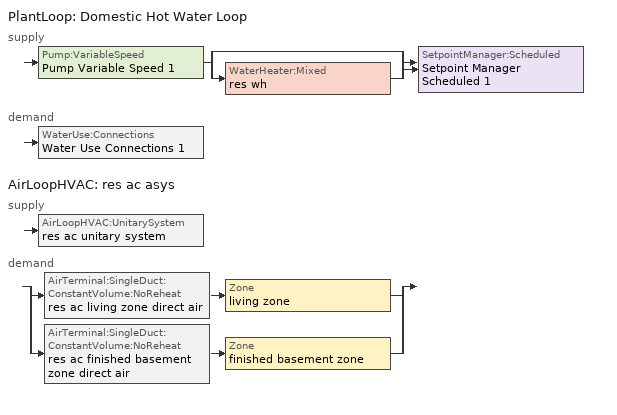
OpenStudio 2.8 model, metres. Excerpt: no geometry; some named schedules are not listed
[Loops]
PlantLoop 'Domestic Hot Water Loop'
 supply: Pump:VariableSpeed 'Pump Variable Speed 1' > split
  | bypass
  | WaterHeater:Mixed 'res wh'
  join > SetpointManager:Scheduled 'Setpoint Manager Scheduled 1'
 demand: WaterUse:Connections 'Water Use Connections 1'
AirLoopHVAC 'res ac asys'
 supply: AirLoopHVAC:UnitarySystem 'res ac unitary system'
 demand: split
  | AirTerminal:SingleDuct:ConstantVolume:NoReheat 'res ac living zone direct air' > Zone 'living zone'
  | AirTerminal:SingleDuct:ConstantVolume:NoReheat 'res ac finished basement zone direct air' > Zone 'finished basement zone'
[Sizing:Zone] Zone Cooling Design Supply Air Temperature Input Method=SupplyAirTemperature; Zone Cooling Design Supply Air Temperature {C}=14; Zone Cooling Design Supply Air Temperature Difference {deltaC}=11.11; Zone Heating Design Supply Air Temperature Input Method=SupplyAirTemperature; Zone Heating Design Supply Air Temperature {C}=40; Zone Heating Design Supply Air Temperature Difference {deltaC}=11.11; Zone Cooling Design Supply Air Humidity Ratio {kg-H2O/kg-air}=0.0085; Zone Heating Design Supply Air Humidity Ratio {kg-H2O/kg-air}=0.008; Cooling Design Air Flow Method=DesignDay; Heating Design Air Flow Method=DesignDay; Account for Dedicated Outdoor Air System=No; Dedicated Outdoor Air System Control Strategy=NeutralSupplyAir; Dedicated Outdoor Air Low Setpoint Temperature for Design {C}=autosize; Dedicated Outdoor Air High Setpoint Temperature for Design {C}=autosize
living zone; garage zone; finished basement zone; res ds res ac asys ret air zone
[Zone equipment]
living zone: res ac living zone direct air
finished basement zone: res ac finished basement zone direct air
[PlantLoop]
Domestic Hot Water Loop: Glycol Concentration=0; Maximum Loop Flow Rate {m3/s}=0.01; Plant Loop Volume {m3}=0.003; Load Distribution Scheme=Optimal
[Sizing:Plant]
Domestic Hot Water Loop: Loop Type=Heating; Design Loop Exit Temperature {C}=52.6667; Loop Design Temperature Difference {deltaC}=5.55556; Sizing Option=NonCoincident; Zone Timesteps in Averaging Window=1; Coincident Sizing Factor Mode=None
[Pump:VariableSpeed]
Pump Variable Speed 1: Rated Flow Rate {m3/s}=0.01; Rated Pump Head {Pa}=1; Rated Power Consumption {W}=0; Motor Efficiency=1; Fraction of Motor Inefficiencies to Fluid Stream=0; Coefficient 1 of the Part Load Performance Curve=0; Coefficient 2 of the Part Load Performance Curve=1; Coefficient 3 of the Part Load Performance Curve=0; Coefficient 4 of the Part Load Performance Curve=0; Pump Control Type=Intermittent; Skin Loss Radiative Fraction=0.5; Design Power Sizing Method=PowerPerFlowPerPressure; Design Electric Power per Unit Flow Rate {W/(m3/s)}=348701.1; Design Shaft Power per Unit Flow Rate per Unit Head {W-s/m3-Pa}=1.28205; Design Minimum Flow Rate Fraction=0
[SetpointManager:Scheduled]
Setpoint Manager Scheduled 1: Control Variable=Temperature; Schedule=dhw temp
[WaterHeater:Mixed]
res wh: Tank Volume {m3}=0.143846; Setpoint Temperature Schedule=WH Setpoint Temp; Deadband Temperature Difference {deltaC}=2; Maximum Temperature Limit {C}=99; Heater Control Type=Cycle; Heater Maximum Capacity {W}=11722.8; Heater Minimum Capacity {W}=0; Heater Fuel Type=NaturalGas; Heater Thermal Efficiency=0.773298; Off Cycle Parasitic Fuel Consumption Rate {W}=0; Off Cycle Parasitic Fuel Type=Electricity; Off Cycle Parasitic Heat Fraction to Tank=0; On Cycle Parasitic Fuel Consumption Rate {W}=0; On Cycle Parasitic Fuel Type=Electricity; On Cycle Parasitic Heat Fraction to Tank=0; Ambient Temperature Indicator=ThermalZone; Ambient Temperature Thermal Zone=finished basement zone; Off Cycle Loss Coefficient to Ambient Temperature {W/K}=4.15693; Off Cycle Loss Fraction to Thermal Zone=0.64; On Cycle Loss Coefficient to Ambient Temperature {W/K}=4.15693; On Cycle Loss Fraction to Thermal Zone=1; Use Side Effectiveness=1; Source Side Effectiveness=1; Use Side Design Flow Rate {m3/s}=autosize; Source Side Design Flow Rate {m3/s}=autosize; Indirect Water Heating Recovery Time {hr}=1.5; Source Side Flow Control Mode=IndirectHeatPrimarySetpoint
[WaterUse:Connections]
Water Use Connections 1: Water Use Equipment Name 1=res shower; Water Use Equipment Name 2=res sink; Water Use Equipment Name 3=res bath; Water Use Equipment Name 4=res shower dist=0.0; Water Use Equipment Name 5=res sink dist=0.0; Water Use Equipment Name 6=res bath dist=0.0; Water Use Equipment Name 7=res cw; Water Use Equipment Name 8=res dw
[WaterUse:Equipment:Definition]
Name | Peak Flow Rate {m3/s} | Target Temperature Schedule
res shower | 0.000274695 | res shower temperature schedule
res sink | 0.000212399 | res sink temperature schedule
res bath | 0.000429619 | res bath temperature schedule
res shower dist=0.0 | 0 | res shower temperature schedule
res sink dist=0.0 | 0 | res sink temperature schedule
res bath dist=0.0 | 0 | res bath temperature schedule
res cw | 0.000697118 | res cw temperature schedule
res dw | 6.66818e-05 | res dw temperature schedule
[OtherEquipment:Definition] Design Level Calculation Method=EquipmentLevel
Name | Design Level {W} | Fraction Latent | Fraction Radiant | Fraction Lost
res shower | 7899.46 | 0.487197 | 0 | 0
res sink | 2132.88 | 0.312222 | 0 | 0
res bath | 6337.27 | 0 | 0 | 0
res ds res ac asys SupSLkToLvEq; res ds res ac asys SupLatLkToLvEq; res ds res ac asys SupDCnToLvEq; res ds res ac asys SupDCnToAhEq; res ds res ac asys RetDCnToPlEq; res ds res ac asys RetDCnToAhEquip; res ds res ac asys SupSLkToAhEq; res ds res ac asys SupLatLkToAhEq; res ds res ac asys RetSLkEq; res ds res ac asys RetLatLkEq | 0
[Coil:Cooling:DX:SingleSpeed]
res ac cooling coil: Availability Schedule=Always On Discrete; Rated Total Cooling Capacity {W}=17584.3; Rated Sensible Heat Ratio=0.740762; Rated COP {W/W}=3.95054; Rated Air Flow Rate {m3/s}=autosize; Rated Evaporator Fan Power Per Volume Flow Rate {W/(m3/s)}=773.391; Total Cooling Capacity Function of Temperature Curve=Cool-Cap-fT1; Total Cooling Capacity Function of Flow Fraction Curve=Cool-Cap-fFF1; Energy Input Ratio Function of Temperature Curve=Cool-EIR-fT1; Energy Input Ratio Function of Flow Fraction Curve=Cool-EIR-fFF1; Part Load Fraction Correlation Curve=Cool-PLF-fPLR1; Nominal Time for Condensate Removal to Begin {s}=1000; Ratio of Initial Moisture Evaporation Rate and Steady State Latent Capacity=1.5; Maximum Cycling Rate {cycles/hr}=3; Latent Capacity Time Constant {s}=45; Condenser Type=AirCooled; Evaporative Condenser Effectiveness=0; Evaporative Condenser Air Flow Rate {m3/s}=Autosize; Evaporative Condenser Pump Rated Power Consumption {W}=Autosize; Crankcase Heater Capacity {W}=0; Maximum Outdoor Dry-Bulb Temperature for Crankcase Heater Operation {C}=12.7778; Basin Heater Capacity {W/K}=0; Basin Heater Setpoint Temperature {C}=10
[Fan:OnOff]
res ac clg supply fan: Availability Schedule=Always On Discrete; Fan Total Efficiency=0.75; Pressure Rise {Pa}=1023.42; Maximum Flow Rate {m3/s}=autosize; Motor Efficiency=1; Motor In Airstream Fraction=1; Fan Power Ratio Function of Speed Ratio Curve=Fan On Off Power Curve; Fan Efficiency Ratio Function of Speed Ratio Curve=Fan On Off Efficiency Curve
[AirLoopHVAC:UnitarySystem]
res ac unitary system: Control Type=Load; Controlling Zone or Thermostat Location=living zone; Dehumidification Control Type=None; Availability Schedule=Always On Discrete; Supply Fan=res ac clg supply fan; Fan Placement=BlowThrough; Supply Air Fan Operating Mode Schedule=Always Off Discrete; DX Heating Coil Sizing Ratio=1; Cooling Coil=res ac cooling coil; Use DOAS DX Cooling Coil=No; DOAS DX Cooling Coil Leaving Minimum Air Temperature {C}=2; Latent Load Control=SensibleOnlyLoadControl; Supply Air Flow Rate During Cooling Operation {m3/s}=autosize; Supply Air Flow Rate During Heating Operation {m3/s}=0; Supply Air Flow Rate When No Cooling or Heating is Required {m3/s}=0; Maximum Supply Air Temperature {C}=48.8889; Maximum Outdoor Dry-Bulb Temperature for Supplemental Heater Operation {C}=21; Maximum Cycling Rate {cycles/hr}=2.5; Heat Pump Time Constant {s}=60; Fraction of On-Cycle Power Use=0.01; Heat Pump Fan Delay Time {s}=60; Ancilliary On-Cycle Electric Power {W}=0; Ancilliary Off-Cycle Electric Power {W}=0
[AirLoopHVAC]
res ac asys: Availability Schedule=Always On Discrete; Design Supply Air Flow Rate {m3/s}=AutoSize
[Sizing:System]
res ac asys: Type of Load to Size On=Sensible; Design Outdoor Air Flow Rate {m3/s}=Autosize; Central Heating Maximum System Air Flow Ratio=0.3; Preheat Design Temperature {C}=7; Preheat Design Humidity Ratio {kg-H2O/kg-Air}=0.008; Precool Design Temperature {C}=12.8; Precool Design Humidity Ratio {kg-H2O/kg-Air}=0.008; Central Cooling Design Supply Air Temperature {C}=12.8; Central Heating Design Supply Air Temperature {C}=16.7; Sizing Option=NonCoincident; 100% Outdoor Air in Cooling=Yes; 100% Outdoor Air in Heating=Yes; Central Cooling Design Supply Air Humidity Ratio {kg-H2O/kg-Air}=0.0085; Central Heating Design Supply Air Humidity Ratio {kg-H2O/kg-Air}=0.008; Cooling Design Air Flow Method=DesignDay; Cooling Design Air Flow Rate {m3/s}=0; Heating Design Air Flow Method=DesignDay; Heating Design Air Flow Rate {m3/s}=0; System Outdoor Air Method=ZoneSum; Zone Maximum Outdoor Air Fraction=1; Cooling Supply Air Flow Rate Per Floor Area {m3/s-m2}=0.00996765; Cooling Fraction of Autosized Cooling Supply Air Flow Rate=1; Cooling Supply Air Flow Rate Per Unit Cooling Capacity {m3/s-W}=3.94755e-05; Heating Supply Air Flow Rate Per Floor Area {m3/s-m2}=0.00996765; Heating Fraction of Autosized Heating Supply Air Flow Rate=1; Heating Fraction of Autosized Cooling Supply Air Flow Rate=1; Heating Supply Air Flow Rate Per Unit Heating Capacity {m3/s-W}=3.15882e-05; Cooling Design Capacity Method=CoolingDesignCapacity; Cooling Design Capacity {W}=autosize; Cooling Design Capacity Per Floor Area {W/m2}=234.7; Fraction of Autosized Cooling Design Capacity=1; Heating Design Capacity Method=HeatingDesignCapacity; Heating Design Capacity {W}=autosize; Heating Design Capacity Per Floor Area {W/m2}=157; Fraction of Autosized Heating Design Capacity=1; Central Cooling Capacity Control Method=OnOff
[AirTerminal:SingleDuct:ConstantVolume:NoReheat] Availability Schedule=Always On Discrete; Maximum Air Flow Rate {m3/s}=AutoSize
res ac living zone direct air; res ac finished basement zone direct air
[EnergyManagementSystem:Sensor]
Name | Output Variable or Output Meter Index Key | Output Variable or Output Meter
res_install_quality_fault_1_tin_s; res_ceil_fan_tin_sensor; res_af_1_tin_s | living zone | Zone Mean Air Temperature
res_install_quality_fault_1_tt_s; res_af_1_tt_s | living zone | Zone Outdoor Air Drybulb Temperature
res_ceil_fan_sched_val_sensor | res ceil fan schedule | Schedule Value
res_nv_pb_s |  | Site Outdoor Air Barometric Pressure
res_af_vw_s |  | Site Wind Speed
res_nv_wt_s |  | Site Outdoor Air Humidity Ratio
res_nv_1_nva_s | res nv_1 avail schedule | Schedule Value
res_nv_1_sp_s | res nv_1 temp schedule | Schedule Value
res_ds_res_ac_asys_fan_rtf_s | res ac clg supply fan | Fan Runtime Fraction
res_ds_res_ac_asys_win_s | living zone | Zone Mean Air Humidity Ratio
res_ds_res_ac_asys_ah_mfr_s | Node 18 | System Node Mass Flow Rate
res_ds_res_ac_asys_ah_vfr_s | Node 18 | System Node Current Density Volume Flow Rate
res_ds_res_ac_asys_ah_tt_s | Node 18 | System Node Temperature
res_ds_res_ac_asys_ra_t_s | Node 21 | System Node Temperature
res_ds_res_ac_asys_ah_wt_s | Node 18 | System Node Humidity Ratio
res_ds_res_ac_asys_ra_w_s | Node 21 | System Node Humidity Ratio
res_ds_res_ac_asys_ah_t_s | garage zone | Zone Air Temperature
res_ds_res_ac_asys_ah_w_s | garage zone | Zone Mean Air Humidity Ratio
res_infil_1_range_sch_s | res mv_1 range exhaust schedule | Schedule Value
res_infil_1_bath_sch_s | res mv_1 bath exhaust schedule | Schedule Value
res_infil_1_dryer_sch_s | res mv_1 dryer exhaust schedule | Schedule Value
res_infil_1_wh_sch_s | Always On Discrete | Schedule Value
[EnergyManagementSystem:Actuator]
Name | Actuated Component | Actuated Component Type | Actuated Component Control Type
res_install_quality_fault_1_cap_clg_act | Cool-Cap-fFF1 | Curve | Curve Result
res_install_quality_fault_1_eir_clg_act | Cool-EIR-fFF1 | Curve | Curve Result
res_ceil_fan_sched_override | res ceil fan master | Schedule:Constant | Schedule Value
res_nv_1_flow_act | res nv_1 flow | Zone Infiltration | Air Exchange Flow Rate
res_ds_res_ac_asys_SupSLkToLvEq_act | res ds res ac asys SupSLkToLvEq | OtherEquipment | Power Level
res_ds_res_ac_asys_SupLatLkToLvEq_act | res ds res ac asys SupLatLkToLvEq | OtherEquipment | Power Level
res_ds_res_ac_asys_SupDCnToLvEq_act | res ds res ac asys SupDCnToLvEq | OtherEquipment | Power Level
res_ds_res_ac_asys_SupDCnToAhEq_act | res ds res ac asys SupDCnToAhEq | OtherEquipment | Power Level
res_ds_res_ac_asys_RetDCnToPlEq_act | res ds res ac asys RetDCnToPlEq | OtherEquipment | Power Level
res_ds_res_ac_asys_RetDCnToAhEquip_act | res ds res ac asys RetDCnToAhEquip | OtherEquipment | Power Level
res_ds_res_ac_asys_SupSLkToAhEq_act | res ds res ac asys SupSLkToAhEq | OtherEquipment | Power Level
res_ds_res_ac_asys_SupLatLkToAhEq_act | res ds res ac asys SupLatLkToAhEq | OtherEquipment | Power Level
res_ds_res_ac_asys_RetSLkEq_act | res ds res ac asys RetSLkEq | OtherEquipment | Power Level
res_ds_res_ac_asys_RetLatLkEq_act | res ds res ac asys RetLatLkEq | OtherEquipment | Power Level
res_ds_res_ac_asys_AhToLivMix_act | res ds res ac asys AhToLivMix | ZoneMixing | Air Exchange Flow Rate
res_ds_res_ac_asys_LivToAhMix_act | res ds res ac asys LivToAhMix | ZoneMixing | Air Exchange Flow Rate
res_infil_1_house_fan_act | res infil_1 house fan | ElectricEquipment | Electric Power Level
res_infil_1_range_fan_act | res infil_1 range fan | ElectricEquipment | Electric Power Level
res_infil_1_bath_fan_act | res infil_1 bath fan | ElectricEquipment | Electric Power Level
res_infil_1_flow_act | res infil_1 flow | Zone Infiltration | Air Exchange Flow Rate
[EnergyManagementSystem:Program]
res_install_quality_fault_1_prog: Set a1_AF_Qgr_c = 0.718605468; Set a2_AF_Qgr_c = 0.410099989; Set a3_AF_Qgr_c = -0.128705457; Set a1_AF_EIR_c = 1.32299905; Set a2_AF_EIR_c = -0.477711207; Set a3_AF_EIR_c = 0.154712157; Set F_CH = 0.0; Set a1_CH_Qgr_c = -9.46E-01; Set a2_CH_Qgr_c = 4.93E-02; Set a3_CH_Qgr_c = -1.18E-03; Set a4_CH_Qgr_c = -1.15E+00; Set a1_CH_P_c = -3.13E-01; Set a2_CH_P_c = 1.15E-02; Set a3_CH_P_c = 2.66E-03; Set a4_CH_P_c = -1.16E-01; Set FF_CH_c = 1.0; Set q0_CH = a1_CH_Qgr_c; Set q1_CH = a2_CH_Qgr_c*res_install_quality_fault_1_tin_s; Set q2_CH = a3_CH_Qgr_c*res_install_quality_fault_1_tt_s; Set q3_CH = a4_CH_Qgr_c*F_CH; Set Y_CH_Q_c = 1 + ((q0_CH+(q1_CH)+(q2_CH)+(q3_CH))*F_CH); Set q0_AF_CH = a1_AF_Qgr_c; Set q1_AF_CH = a2_AF_Qgr_c*FF_CH_c; Set q2_AF_CH = a3_AF_Qgr_c*FF_CH_c*FF_CH_c; Set p_CH_Q_c = Y_CH_Q_c/(q0_AF_CH+(q1_AF_CH)+(q2_AF_CH)); Set p1_CH = a1_CH_P_c; Set p2_CH = a2_CH_P_c*res_install_quality_fault_1_tin_s; Set p3_CH = a3_CH_P_c*res_install_quality_fault_1_tt_s; Set p4_CH = a4_CH_P_c*F_CH; Set Y_CH_COP_c = Y_CH_Q_c/(1 + (p1_CH+(p2_CH)+(p3_CH)+(p4_CH))*F_CH); Set eir0_AF_CH = a1_AF_EIR_c; Set eir1_AF_CH = a2_AF_EIR_c*FF_CH_c; Set eir2_AF_CH = a3_AF_EIR_c*FF_CH_c*FF_CH_c; Set p_CH_COP_c = Y_CH_COP_c*(eir0_AF_CH+(eir1_AF_CH)+(eir2_AF_CH)); Set FF_AF_comb_c = 0.5; Set q0_AF_comb = a1_AF_Qgr_c; Set q1_AF_comb = a2_AF_Qgr_c*FF_AF_comb_c; Set q2_AF_comb = a3_AF_Qgr_c*FF_AF_comb_c*FF_AF_comb_c; Set p_AF_Q_c = q0_AF_comb+(q1_AF_comb)+(q2_AF_comb); Set eir0_AF_comb = a1_AF_EIR_c; Set eir1_AF_comb = a2_AF_EIR_c*FF_AF_comb_c; Set eir2_AF_comb = a3_AF_EIR_c*FF_AF_comb_c*FF_AF_comb_c; Set p_AF_COP_c = 1.0/(eir0_AF_comb+(eir1_AF_comb)+(eir2_AF_comb)); Set res_install_quality_fault_1_cap_clg_act = (p_CH_Q_c * p_AF_Q_c); Set res_install_quality_fault_1_eir_clg_act = (1.0 / (p_CH_COP_c * p_AF_COP_c))
res_ceil_fan_schedule_program: If res_ceil_fan_sched_val_sensor == 0; Set res_ceil_fan_sched_override = 0; ElseIf res_ceil_fan_tin_sensor < 24.389; Set res_ceil_fan_sched_override = 0; Else; Set res_ceil_fan_sched_override = 1; EndIf
res_nv_1_program: Set Tdiff = res_af_1_tin_s-res_af_1_tt_s; Set dT = (@Abs Tdiff); Set pt = (@RhFnTdbWPb res_af_1_tt_s res_nv_wt_s res_nv_pb_s); Set NVA = 13443.3154173972; Set Cs = 0.00024368211684197043; Set Cw = 0.00010154062060280269; Set MNV = 2.464492068866018; Set MHR = 0.0115; Set MRH = 0.7; Set temp1 = (res_nv_1_nva_s*NVA); Set SGNV = temp1*((((Cs*dT)+(Cw*(res_af_vw_s^2)))^0.5)/1000); If (res_nv_wt_s<MHR) && (pt<MRH) && (res_af_1_tin_s>res_nv_1_sp_s); Set temp2 = (res_af_1_tin_s-res_nv_1_sp_s); Set NVadj1 = temp2/(res_af_1_tin_s-res_af_1_tt_s); Set NVadj2 = (@Min NVadj1 1); Set NVadj3 = (@Max NVadj2 0); Set NVadj = SGNV*NVadj3; Set res_nv_1_flow_act = (@Min NVadj MNV); Else; Set res_nv_1_flow_act = 0; EndIf
res_ds_res_ac_asys_program: Set res_ds_res_ac_asys_AhMfr = res_ds_res_ac_asys_ah_mfr_s; Set res_ds_res_ac_asys_FanRtf = res_ds_res_ac_asys_fan_rtf_s; Set res_ds_res_ac_asys_AhVfr = res_ds_res_ac_asys_ah_vfr_s; Set res_ds_res_ac_asys_AhTt = res_ds_res_ac_asys_ah_tt_s; Set res_ds_res_ac_asys_AhWt = res_ds_res_ac_asys_ah_wt_s; Set res_ds_res_ac_asys_RaT = res_ds_res_ac_asys_ra_t_s; Set res_ds_res_ac_asys_RaW = res_ds_res_ac_asys_ra_w_s; Set res_ds_res_ac_asys_AhT = res_ds_res_ac_asys_ah_t_s; Set res_ds_res_ac_asys_AhW = res_ds_res_ac_asys_ah_w_s; Run res_ds_res_ac_asys_lk_subrout; Set res_ds_res_ac_asys_SupSLkToLvEq_act = res_ds_res_ac_asys_SupSLkToLv; Set res_ds_res_ac_asys_SupLatLkToLvEq_act = res_ds_res_ac_asys_SupLatLkToLv; Set res_ds_res_ac_asys_SupDCnToLvEq_act = res_ds_res_ac_asys_SupDCnToLv; Set res_ds_res_ac_asys_SupDCnToAhEq_act = res_ds_res_ac_asys_SupDCnToAh; Set res_ds_res_ac_asys_SupSLkToAhEq_act = res_ds_res_ac_asys_SupSLkToAh; Set res_ds_res_ac_asys_SupLatLkToAhEq_act = res_ds_res_ac_asys_SupLatLkToAh; Set res_ds_res_ac_asys_RetSLkEq_act = res_ds_res_ac_asys_RetSLk; Set res_ds_res_ac_asys_RetLatLkEq_act = res_ds_res_ac_asys_RetLatLk; Set res_ds_res_ac_asys_RetDCnToPlEq_act = res_ds_res_ac_asys_RetDCnToPl; Set res_ds_res_ac_asys_RetDCnToAhEquip_act = res_ds_res_ac_asys_RetDCnToAh; Set res_ds_res_ac_asys_AhToLivMix_act = res_ds_res_ac_asys_AhToLiv; Set res_ds_res_ac_asys_LivToAhMix_act = res_ds_res_ac_asys_LivToAh
res_infil_1_program: Set p_m = 0.14; Set p_s = 0.22; Set s_m = 270; Set s_s = 370; Set z_m = 9.99744; Set z_s = 6.629400000094741; Set f_t = (((s_m/z_m)^p_m)*((z_s/s_s)^p_s)); Set Tdiff = res_af_1_tin_s-res_af_1_tt_s; Set dT = @Abs Tdiff; Set c = 0.0682; Set Cs = 0.092; Set Cw = 0.1406; Set n = 0.67; Set sft = (f_t*0.5); Set temp1 = ((c*Cw)*((sft*res_af_vw_s)^(2*n)))^2; Set Qn = (((c*Cs*(dT^n))^2)+temp1)^0.5; Set Tdiff = res_af_1_tin_s-res_af_1_tt_s; Set dT = @Abs Tdiff; Set QWHV = res_infil_1_wh_sch_s*0.0302; Set Qrange = res_infil_1_range_sch_s*0.0472; Set Qdryer = res_infil_1_dryer_sch_s*0.0472; Set Qbath = res_infil_1_bath_sch_s*0.0472; Set QhpwhOut = 0; Set QhpwhIn = 0; Set QductsOut = 0; Set QductsIn = 0; Set QductsOut = QductsOut+res_ds_res_ac_asys_lk_ret_fan_equiv; Set QductsIn = QductsIn+res_ds_res_ac_asys_lk_sup_fan_equiv; Set Qout = QWHV+Qrange+Qbath+Qdryer+QhpwhOut+QductsOut; Set Qin = QhpwhIn+QductsIn; Set Qu = (@Abs (Qout-Qin)); Set Qb = (@Min Qout Qin); Set faneff_wh = 0.9438948864000002; Set res_infil_1_house_fan_act = (QWHV*300)/faneff_wh*1; Set faneff_sp = 0.4719474432000001; Set res_infil_1_range_fan_act = (Qrange*300)/faneff_sp; Set res_infil_1_bath_fan_act = (Qbath*300)/faneff_sp; Set Q_acctd_for_elsewhere = QhpwhOut+QhpwhIn+QductsOut+QductsIn; Set res_infil_1_flow_act = (((Qu^2)+(Qn^2))^0.5)-Q_acctd_for_elsewhere; Set res_infil_1_flow_act = (@Max res_infil_1_flow_act 0)
[EnergyManagementSystem:ProgramCallingManager]
res install quality fault_1 prog man: InsideHVACSystemIterationLoop; res_install_quality_fault_1_prog
res ceil fan program calling manager: BeginTimestepBeforePredictor; res_ceil_fan_schedule_program
res af_1 program calling manager: BeginTimestepBeforePredictor; res_infil_1_program; res_nv_1_program
res ds res ac asys program calling manager: EndOfSystemTimestepAfterHVACReporting; res_ds_res_ac_asys_program
[ElectricEquipment:Definition] Design Level Calculation Method=EquipmentLevel
Name | Design Level {W} | Fraction Latent | Fraction Radiant | Fraction Lost
res cw | 7800.9 | 0 | 0.48 | 0.2
res dw | 8743.86 | 0.15 | 0.36 | 0.25
res infil_1 house fan; res infil_1 range fan; res infil_1 bath fan | 0 | 0 | 0 | 1
[AirLoopHVAC:ReturnPlenum]
res ac asys return plenum: ThermalZone=res ds res ac asys ret air zone
[EnergyManagementSystem:Subroutine]
res_ds_res_ac_asys_lk_subrout: Set f_sup = 0.13696303696303697; Set f_ret = 0.10009990009990012; Set f_OA = 0.036863136863136844; Set oafrate = f_OA * res_ds_res_ac_asys_AhVfr; Set suplkfrate = f_sup * res_ds_res_ac_asys_AhVfr; Set retlkfrate = f_ret * res_ds_res_ac_asys_AhVfr; Set res_ds_res_ac_asys_AhToLiv = (@Abs (suplkfrate-retlkfrate-oafrate)); Set res_ds_res_ac_asys_LivToAh = 0; Set res_ds_res_ac_asys_lk_sup_fan_equiv = 0; Set res_ds_res_ac_asys_lk_ret_fan_equiv = oafrate; If res_ds_res_ac_asys_AhMfr>0; Set h_SA=(@HFnTdbW res_ds_res_ac_asys_AhTt res_ds_res_ac_asys_AhWt); Set h_AHZ=(@HFnTdbW res_ds_res_ac_asys_AhT res_ds_res_ac_asys_AhW); Set h_RA=(@HFnTdbW res_ds_res_ac_asys_RaT res_ds_res_ac_asys_RaW); Set h_fg=(@HfgAirFnWTdb res_ds_res_ac_asys_AhWt res_ds_res_ac_asys_AhTt); Set SALkQtot=f_sup*res_ds_res_ac_asys_AhMfr*(h_RA-h_SA); Set temp1=h_fg*(res_ds_res_ac_asys_RaW-res_ds_res_ac_asys_AhWt); Set res_ds_res_ac_asys_SupLatLkToLv = f_sup*res_ds_res_ac_asys_AhMfr*temp1; Set res_ds_res_ac_asys_SupSLkToLv = SALkQtot-res_ds_res_ac_asys_SupLatLkToLv; Set eTm=(res_ds_res_ac_asys_FanRtf/(res_ds_res_ac_asys_AhMfr*1006.0))*137.311; Set eTm=0-eTm; Set temp4=res_ds_res_ac_asys_AhT; Set tsup=temp4+((res_ds_res_ac_asys_AhTt-res_ds_res_ac_asys_AhT)*(@Exp eTm)); Set temp5=tsup-res_ds_res_ac_asys_AhTt; Set res_ds_res_ac_asys_SupDCnToLv = res_ds_res_ac_asys_AhMfr*1006.0*temp5; Set res_ds_res_ac_asys_SupDCnToAh = 0-res_ds_res_ac_asys_SupDCnToLv; Set eTm=(res_ds_res_ac_asys_FanRtf/(res_ds_res_ac_asys_AhMfr*1006.0))*200.686; Set eTm=0-eTm; Set temp6=res_ds_res_ac_asys_AhT; Set tret=temp6+((res_ds_res_ac_asys_RaT-res_ds_res_ac_asys_AhT)*(@Exp eTm)); Set temp7=tret-res_ds_res_ac_asys_RaT; Set res_ds_res_ac_asys_RetDCnToPl=res_ds_res_ac_asys_AhMfr*1006.0*temp7; Set res_ds_res_ac_asys_RetDCnToAh=0-res_ds_res_ac_asys_RetDCnToPl; Set res_ds_res_ac_asys_RetLatLk=0; Set temp2=(res_ds_res_ac_asys_AhT-res_ds_res_ac_asys_RaT); Set res_ds_res_ac_asys_RetSLk=f_ret*res_ds_res_ac_asys_AhMfr*1006.0*temp2; Set QtLkToAHZn=f_sup*res_ds_res_ac_asys_AhMfr*(h_SA-h_AHZ); Set temp3=(res_ds_res_ac_asys_AhWt-res_ds_res_ac_asys_AhW); Set res_ds_res_ac_asys_SupLatLkToAh=f_sup*res_ds_res_ac_asys_AhMfr*h_fg; Set res_ds_res_ac_asys_SupLatLkToAh=res_ds_res_ac_asys_SupLatLkToAh*temp3; Set res_ds_res_ac_asys_SupSLkToAh=QtLkToAHZn-res_ds_res_ac_asys_SupLatLkToAh; Else; Set res_ds_res_ac_asys_SupLatLkToLv=0; Set res_ds_res_ac_asys_SupSLkToLv=0; Set res_ds_res_ac_asys_SupDCnToLv=0; Set res_ds_res_ac_asys_SupDCnToAh=0; Set res_ds_res_ac_asys_RetDCnToPl=0; Set res_ds_res_ac_asys_RetDCnToAh=0; Set res_ds_res_ac_asys_RetLatLk=0; Set res_ds_res_ac_asys_RetSLk=0; Set res_ds_res_ac_asys_SupLatLkToAh=0; Set res_ds_res_ac_asys_SupSLkToAh=0; EndIf
[Schedule:Ruleset]
Name | Default Day Schedule | Summer Design Day Schedule | Winter Design Day Schedule
res ceil fan schedule | Schedule Day 2
res nv_1 temp schedule | Schedule Day 35
res nv_1 avail schedule | Schedule Day 36
res mv_1 range exhaust schedule | Schedule Day 39 | res mv_1 range exhaust schedule summer design | res mv_1 range exhaust schedule winter design
res mv_1 bath exhaust schedule | Schedule Day 40 | res mv_1 bath exhaust schedule summer design | res mv_1 bath exhaust schedule winter design
res mv_1 dryer exhaust schedule | Schedule Day 41
[Schedule:Day]
Schedule Day 2; Schedule Day 35; Schedule Day 36; Schedule Day 39; res mv_1 range exhaust schedule winter design; Schedule Day 40; res mv_1 bath exhaust schedule winter design; Schedule Day 41: 24, 0, 0
res mv_1 range exhaust schedule summer design; res mv_1 bath exhaust schedule summer design: 24, 0, 1
[Schedule:Rule] Apply Monday=Yes; Apply Wednesday=Yes; Apply Friday=Yes
res ceil fan schedule allday rule1: Schedule Ruleset=res ceil fan schedule; Rule Order=11; Day Schedule=res ceil fan schedule allday1; Apply Sunday=Yes; Apply Tuesday=Yes; Apply Thursday=Yes; Apply Saturday=Yes; Date Specification Type=DateRange; Start Month=1; Start Day=1; End Month=1; End Day=31
res ceil fan schedule allday rule2: Schedule Ruleset=res ceil fan schedule; Rule Order=10; Day Schedule=res ceil fan schedule allday2; Apply Sunday=Yes; Apply Tuesday=Yes; Apply Thursday=Yes; Apply Saturday=Yes; Date Specification Type=DateRange; Start Month=2; Start Day=1; End Month=2; End Day=28
res ceil fan schedule allday rule3: Schedule Ruleset=res ceil fan schedule; Rule Order=9; Day Schedule=res ceil fan schedule allday3; Apply Sunday=Yes; Apply Tuesday=Yes; Apply Thursday=Yes; Apply Saturday=Yes; Date Specification Type=DateRange; Start Month=3; Start Day=1; End Month=3; End Day=31
res ceil fan schedule allday rule4: Schedule Ruleset=res ceil fan schedule; Rule Order=8; Day Schedule=res ceil fan schedule allday4; Apply Sunday=Yes; Apply Tuesday=Yes; Apply Thursday=Yes; Apply Saturday=Yes; Date Specification Type=DateRange; Start Month=4; Start Day=1; End Month=4; End Day=30
res ceil fan schedule allday rule5: Schedule Ruleset=res ceil fan schedule; Rule Order=7; Day Schedule=res ceil fan schedule allday5; Apply Sunday=Yes; Apply Tuesday=Yes; Apply Thursday=Yes; Apply Saturday=Yes; Date Specification Type=DateRange; Start Month=5; Start Day=1; End Month=5; End Day=31
res ceil fan schedule allday rule6: Schedule Ruleset=res ceil fan schedule; Rule Order=6; Day Schedule=res ceil fan schedule allday6; Apply Sunday=Yes; Apply Tuesday=Yes; Apply Thursday=Yes; Apply Saturday=Yes; Date Specification Type=DateRange; Start Month=6; Start Day=1; End Month=6; End Day=30
res ceil fan schedule allday rule7: Schedule Ruleset=res ceil fan schedule; Rule Order=5; Day Schedule=res ceil fan schedule allday7; Apply Sunday=Yes; Apply Tuesday=Yes; Apply Thursday=Yes; Apply Saturday=Yes; Date Specification Type=DateRange; Start Month=7; Start Day=1; End Month=7; End Day=31
res ceil fan schedule allday rule8: Schedule Ruleset=res ceil fan schedule; Rule Order=4; Day Schedule=res ceil fan schedule allday8; Apply Sunday=Yes; Apply Tuesday=Yes; Apply Thursday=Yes; Apply Saturday=Yes; Date Specification Type=DateRange; Start Month=8; Start Day=1; End Month=8; End Day=31
res ceil fan schedule allday rule9: Schedule Ruleset=res ceil fan schedule; Rule Order=3; Day Schedule=res ceil fan schedule allday9; Apply Sunday=Yes; Apply Tuesday=Yes; Apply Thursday=Yes; Apply Saturday=Yes; Date Specification Type=DateRange; Start Month=9; Start Day=1; End Month=9; End Day=30
res ceil fan schedule allday rule10: Schedule Ruleset=res ceil fan schedule; Rule Order=2; Day Schedule=res ceil fan schedule allday10; Apply Sunday=Yes; Apply Tuesday=Yes; Apply Thursday=Yes; Apply Saturday=Yes; Date Specification Type=DateRange; Start Month=10; Start Day=1; End Month=10; End Day=31
res ceil fan schedule allday rule11: Schedule Ruleset=res ceil fan schedule; Rule Order=1; Day Schedule=res ceil fan schedule allday11; Apply Sunday=Yes; Apply Tuesday=Yes; Apply Thursday=Yes; Apply Saturday=Yes; Date Specification Type=DateRange; Start Month=11; Start Day=1; End Month=11; End Day=30
res ceil fan schedule allday rule12: Schedule Ruleset=res ceil fan schedule; Rule Order=0; Day Schedule=res ceil fan schedule allday12; Apply Sunday=Yes; Apply Tuesday=Yes; Apply Thursday=Yes; Apply Saturday=Yes; Date Specification Type=DateRange; Start Month=12; Start Day=1; End Month=12; End Day=31
res nv_1 temp schedule allday rule1: Schedule Ruleset=res nv_1 temp schedule; Rule Order=11; Day Schedule=res nv_1 temp schedule allday1; Apply Sunday=Yes; Apply Tuesday=Yes; Apply Thursday=Yes; Apply Saturday=Yes; Date Specification Type=DateRange; Start Month=1; Start Day=1; End Month=1; End Day=31
res nv_1 temp schedule allday rule2: Schedule Ruleset=res nv_1 temp schedule; Rule Order=10; Day Schedule=res nv_1 temp schedule allday2; Apply Sunday=Yes; Apply Tuesday=Yes; Apply Thursday=Yes; Apply Saturday=Yes; Date Specification Type=DateRange; Start Month=2; Start Day=1; End Month=2; End Day=28
res nv_1 temp schedule allday rule3: Schedule Ruleset=res nv_1 temp schedule; Rule Order=9; Day Schedule=res nv_1 temp schedule allday3; Apply Sunday=Yes; Apply Tuesday=Yes; Apply Thursday=Yes; Apply Saturday=Yes; Date Specification Type=DateRange; Start Month=3; Start Day=1; End Month=3; End Day=31
res nv_1 temp schedule allday rule4: Schedule Ruleset=res nv_1 temp schedule; Rule Order=8; Day Schedule=res nv_1 temp schedule allday4; Apply Sunday=Yes; Apply Tuesday=Yes; Apply Thursday=Yes; Apply Saturday=Yes; Date Specification Type=DateRange; Start Month=4; Start Day=1; End Month=4; End Day=30
res nv_1 temp schedule allday rule5: Schedule Ruleset=res nv_1 temp schedule; Rule Order=7; Day Schedule=res nv_1 temp schedule allday5; Apply Sunday=Yes; Apply Tuesday=Yes; Apply Thursday=Yes; Apply Saturday=Yes; Date Specification Type=DateRange; Start Month=5; Start Day=1; End Month=5; End Day=31
res nv_1 temp schedule allday rule6: Schedule Ruleset=res nv_1 temp schedule; Rule Order=6; Day Schedule=res nv_1 temp schedule allday6; Apply Sunday=Yes; Apply Tuesday=Yes; Apply Thursday=Yes; Apply Saturday=Yes; Date Specification Type=DateRange; Start Month=6; Start Day=1; End Month=6; End Day=30
res nv_1 temp schedule allday rule7: Schedule Ruleset=res nv_1 temp schedule; Rule Order=5; Day Schedule=res nv_1 temp schedule allday7; Apply Sunday=Yes; Apply Tuesday=Yes; Apply Thursday=Yes; Apply Saturday=Yes; Date Specification Type=DateRange; Start Month=7; Start Day=1; End Month=7; End Day=31
res nv_1 temp schedule allday rule8: Schedule Ruleset=res nv_1 temp schedule; Rule Order=4; Day Schedule=res nv_1 temp schedule allday8; Apply Sunday=Yes; Apply Tuesday=Yes; Apply Thursday=Yes; Apply Saturday=Yes; Date Specification Type=DateRange; Start Month=8; Start Day=1; End Month=8; End Day=31
res nv_1 temp schedule allday rule9: Schedule Ruleset=res nv_1 temp schedule; Rule Order=3; Day Schedule=res nv_1 temp schedule allday9; Apply Sunday=Yes; Apply Tuesday=Yes; Apply Thursday=Yes; Apply Saturday=Yes; Date Specification Type=DateRange; Start Month=9; Start Day=1; End Month=9; End Day=30
res nv_1 temp schedule allday rule10: Schedule Ruleset=res nv_1 temp schedule; Rule Order=2; Day Schedule=res nv_1 temp schedule allday10; Apply Sunday=Yes; Apply Tuesday=Yes; Apply Thursday=Yes; Apply Saturday=Yes; Date Specification Type=DateRange; Start Month=10; Start Day=1; End Month=10; End Day=31
res nv_1 temp schedule allday rule11: Schedule Ruleset=res nv_1 temp schedule; Rule Order=1; Day Schedule=res nv_1 temp schedule allday11; Apply Sunday=Yes; Apply Tuesday=Yes; Apply Thursday=Yes; Apply Saturday=Yes; Date Specification Type=DateRange; Start Month=11; Start Day=1; End Month=11; End Day=30
res nv_1 temp schedule allday rule12: Schedule Ruleset=res nv_1 temp schedule; Rule Order=0; Day Schedule=res nv_1 temp schedule allday12; Apply Sunday=Yes; Apply Tuesday=Yes; Apply Thursday=Yes; Apply Saturday=Yes; Date Specification Type=DateRange; Start Month=12; Start Day=1; End Month=12; End Day=31
res nv_1 availability schedule allday ruleset1 on: Schedule Ruleset=res nv_1 avail schedule; Rule Order=11; Day Schedule=res nv_1 availability schedule allday1 on; Date Specification Type=DateRange; Start Month=1; Start Day=1; End Month=1; End Day=31
res nv_1 availability schedule allday ruleset2 on: Schedule Ruleset=res nv_1 avail schedule; Rule Order=10; Day Schedule=res nv_1 availability schedule allday1 on 1; Date Specification Type=DateRange; Start Month=2; Start Day=1; End Month=2; End Day=28
res nv_1 availability schedule allday ruleset3 on: Schedule Ruleset=res nv_1 avail schedule; Rule Order=9; Day Schedule=res nv_1 availability schedule allday1 on 2; Date Specification Type=DateRange; Start Month=3; Start Day=1; End Month=3; End Day=31
res nv_1 availability schedule allday ruleset4 on: Schedule Ruleset=res nv_1 avail schedule; Rule Order=8; Day Schedule=res nv_1 availability schedule allday1 on 3; Date Specification Type=DateRange; Start Month=4; Start Day=1; End Month=4; End Day=30
res nv_1 availability schedule allday ruleset5 on: Schedule Ruleset=res nv_1 avail schedule; Rule Order=7; Day Schedule=res nv_1 availability schedule allday1 on 4; Date Specification Type=DateRange; Start Month=5; Start Day=1; End Month=5; End Day=31
res nv_1 availability schedule allday ruleset6 on: Schedule Ruleset=res nv_1 avail schedule; Rule Order=6; Day Schedule=res nv_1 availability schedule allday1 on 5; Date Specification Type=DateRange; Start Month=6; Start Day=1; End Month=6; End Day=30
res nv_1 availability schedule allday ruleset7 on: Schedule Ruleset=res nv_1 avail schedule; Rule Order=5; Day Schedule=res nv_1 availability schedule allday1 on 6; Date Specification Type=DateRange; Start Month=7; Start Day=1; End Month=7; End Day=31
res nv_1 availability schedule allday ruleset8 on: Schedule Ruleset=res nv_1 avail schedule; Rule Order=4; Day Schedule=res nv_1 availability schedule allday1 on 7; Date Specification Type=DateRange; Start Month=8; Start Day=1; End Month=8; End Day=31
res nv_1 availability schedule allday ruleset9 on: Schedule Ruleset=res nv_1 avail schedule; Rule Order=3; Day Schedule=res nv_1 availability schedule allday1 on 8; Date Specification Type=DateRange; Start Month=9; Start Day=1; End Month=9; End Day=30
res nv_1 availability schedule allday ruleset10 on: Schedule Ruleset=res nv_1 avail schedule; Rule Order=2; Day Schedule=res nv_1 availability schedule allday1 on 9; Date Specification Type=DateRange; Start Month=10; Start Day=1; End Month=10; End Day=31
res nv_1 availability schedule allday ruleset11 on: Schedule Ruleset=res nv_1 avail schedule; Rule Order=1; Day Schedule=res nv_1 availability schedule allday1 on 10; Date Specification Type=DateRange; Start Month=11; Start Day=1; End Month=11; End Day=30
res nv_1 availability schedule allday ruleset12 on: Schedule Ruleset=res nv_1 avail schedule; Rule Order=0; Day Schedule=res nv_1 availability schedule allday1 on 11; Date Specification Type=DateRange; Start Month=12; Start Day=1; End Month=12; End Day=31
res mv_1 range exhaust schedule allday rule1: Schedule Ruleset=res mv_1 range exhaust schedule; Rule Order=11; Day Schedule=res mv_1 range exhaust schedule allday1; Apply Sunday=Yes; Apply Tuesday=Yes; Apply Thursday=Yes; Apply Saturday=Yes; Date Specification Type=DateRange; Start Month=1; Start Day=1; End Month=1; End Day=31
res mv_1 range exhaust schedule allday rule2: Schedule Ruleset=res mv_1 range exhaust schedule; Rule Order=10; Day Schedule=res mv_1 range exhaust schedule allday2; Apply Sunday=Yes; Apply Tuesday=Yes; Apply Thursday=Yes; Apply Saturday=Yes; Date Specification Type=DateRange; Start Month=2; Start Day=1; End Month=2; End Day=28
res mv_1 range exhaust schedule allday rule3: Schedule Ruleset=res mv_1 range exhaust schedule; Rule Order=9; Day Schedule=res mv_1 range exhaust schedule allday3; Apply Sunday=Yes; Apply Tuesday=Yes; Apply Thursday=Yes; Apply Saturday=Yes; Date Specification Type=DateRange; Start Month=3; Start Day=1; End Month=3; End Day=31
res mv_1 range exhaust schedule allday rule4: Schedule Ruleset=res mv_1 range exhaust schedule; Rule Order=8; Day Schedule=res mv_1 range exhaust schedule allday4; Apply Sunday=Yes; Apply Tuesday=Yes; Apply Thursday=Yes; Apply Saturday=Yes; Date Specification Type=DateRange; Start Month=4; Start Day=1; End Month=4; End Day=30
res mv_1 range exhaust schedule allday rule5: Schedule Ruleset=res mv_1 range exhaust schedule; Rule Order=7; Day Schedule=res mv_1 range exhaust schedule allday5; Apply Sunday=Yes; Apply Tuesday=Yes; Apply Thursday=Yes; Apply Saturday=Yes; Date Specification Type=DateRange; Start Month=5; Start Day=1; End Month=5; End Day=31
res mv_1 range exhaust schedule allday rule6: Schedule Ruleset=res mv_1 range exhaust schedule; Rule Order=6; Day Schedule=res mv_1 range exhaust schedule allday6; Apply Sunday=Yes; Apply Tuesday=Yes; Apply Thursday=Yes; Apply Saturday=Yes; Date Specification Type=DateRange; Start Month=6; Start Day=1; End Month=6; End Day=30
res mv_1 range exhaust schedule allday rule7: Schedule Ruleset=res mv_1 range exhaust schedule; Rule Order=5; Day Schedule=res mv_1 range exhaust schedule allday7; Apply Sunday=Yes; Apply Tuesday=Yes; Apply Thursday=Yes; Apply Saturday=Yes; Date Specification Type=DateRange; Start Month=7; Start Day=1; End Month=7; End Day=31
res mv_1 range exhaust schedule allday rule8: Schedule Ruleset=res mv_1 range exhaust schedule; Rule Order=4; Day Schedule=res mv_1 range exhaust schedule allday8; Apply Sunday=Yes; Apply Tuesday=Yes; Apply Thursday=Yes; Apply Saturday=Yes; Date Specification Type=DateRange; Start Month=8; Start Day=1; End Month=8; End Day=31
res mv_1 range exhaust schedule allday rule9: Schedule Ruleset=res mv_1 range exhaust schedule; Rule Order=3; Day Schedule=res mv_1 range exhaust schedule allday9; Apply Sunday=Yes; Apply Tuesday=Yes; Apply Thursday=Yes; Apply Saturday=Yes; Date Specification Type=DateRange; Start Month=9; Start Day=1; End Month=9; End Day=30
res mv_1 range exhaust schedule allday rule10: Schedule Ruleset=res mv_1 range exhaust schedule; Rule Order=2; Day Schedule=res mv_1 range exhaust schedule allday10; Apply Sunday=Yes; Apply Tuesday=Yes; Apply Thursday=Yes; Apply Saturday=Yes; Date Specification Type=DateRange; Start Month=10; Start Day=1; End Month=10; End Day=31
res mv_1 range exhaust schedule allday rule11: Schedule Ruleset=res mv_1 range exhaust schedule; Rule Order=1; Day Schedule=res mv_1 range exhaust schedule allday11; Apply Sunday=Yes; Apply Tuesday=Yes; Apply Thursday=Yes; Apply Saturday=Yes; Date Specification Type=DateRange; Start Month=11; Start Day=1; End Month=11; End Day=30
res mv_1 range exhaust schedule allday rule12: Schedule Ruleset=res mv_1 range exhaust schedule; Rule Order=0; Day Schedule=res mv_1 range exhaust schedule allday12; Apply Sunday=Yes; Apply Tuesday=Yes; Apply Thursday=Yes; Apply Saturday=Yes; Date Specification Type=DateRange; Start Month=12; Start Day=1; End Month=12; End Day=31
res mv_1 bath exhaust schedule allday rule1: Schedule Ruleset=res mv_1 bath exhaust schedule; Rule Order=11; Day Schedule=res mv_1 bath exhaust schedule allday1; Apply Sunday=Yes; Apply Tuesday=Yes; Apply Thursday=Yes; Apply Saturday=Yes; Date Specification Type=DateRange; Start Month=1; Start Day=1; End Month=1; End Day=31
res mv_1 bath exhaust schedule allday rule2: Schedule Ruleset=res mv_1 bath exhaust schedule; Rule Order=10; Day Schedule=res mv_1 bath exhaust schedule allday2; Apply Sunday=Yes; Apply Tuesday=Yes; Apply Thursday=Yes; Apply Saturday=Yes; Date Specification Type=DateRange; Start Month=2; Start Day=1; End Month=2; End Day=28
res mv_1 bath exhaust schedule allday rule3: Schedule Ruleset=res mv_1 bath exhaust schedule; Rule Order=9; Day Schedule=res mv_1 bath exhaust schedule allday3; Apply Sunday=Yes; Apply Tuesday=Yes; Apply Thursday=Yes; Apply Saturday=Yes; Date Specification Type=DateRange; Start Month=3; Start Day=1; End Month=3; End Day=31
res mv_1 bath exhaust schedule allday rule4: Schedule Ruleset=res mv_1 bath exhaust schedule; Rule Order=8; Day Schedule=res mv_1 bath exhaust schedule allday4; Apply Sunday=Yes; Apply Tuesday=Yes; Apply Thursday=Yes; Apply Saturday=Yes; Date Specification Type=DateRange; Start Month=4; Start Day=1; End Month=4; End Day=30
res mv_1 bath exhaust schedule allday rule5: Schedule Ruleset=res mv_1 bath exhaust schedule; Rule Order=7; Day Schedule=res mv_1 bath exhaust schedule allday5; Apply Sunday=Yes; Apply Tuesday=Yes; Apply Thursday=Yes; Apply Saturday=Yes; Date Specification Type=DateRange; Start Month=5; Start Day=1; End Month=5; End Day=31
res mv_1 bath exhaust schedule allday rule6: Schedule Ruleset=res mv_1 bath exhaust schedule; Rule Order=6; Day Schedule=res mv_1 bath exhaust schedule allday6; Apply Sunday=Yes; Apply Tuesday=Yes; Apply Thursday=Yes; Apply Saturday=Yes; Date Specification Type=DateRange; Start Month=6; Start Day=1; End Month=6; End Day=30
res mv_1 bath exhaust schedule allday rule7: Schedule Ruleset=res mv_1 bath exhaust schedule; Rule Order=5; Day Schedule=res mv_1 bath exhaust schedule allday7; Apply Sunday=Yes; Apply Tuesday=Yes; Apply Thursday=Yes; Apply Saturday=Yes; Date Specification Type=DateRange; Start Month=7; Start Day=1; End Month=7; End Day=31
res mv_1 bath exhaust schedule allday rule8: Schedule Ruleset=res mv_1 bath exhaust schedule; Rule Order=4; Day Schedule=res mv_1 bath exhaust schedule allday8; Apply Sunday=Yes; Apply Tuesday=Yes; Apply Thursday=Yes; Apply Saturday=Yes; Date Specification Type=DateRange; Start Month=8; Start Day=1; End Month=8; End Day=31
res mv_1 bath exhaust schedule allday rule9: Schedule Ruleset=res mv_1 bath exhaust schedule; Rule Order=3; Day Schedule=res mv_1 bath exhaust schedule allday9; Apply Sunday=Yes; Apply Tuesday=Yes; Apply Thursday=Yes; Apply Saturday=Yes; Date Specification Type=DateRange; Start Month=9; Start Day=1; End Month=9; End Day=30
res mv_1 bath exhaust schedule allday rule10: Schedule Ruleset=res mv_1 bath exhaust schedule; Rule Order=2; Day Schedule=res mv_1 bath exhaust schedule allday10; Apply Sunday=Yes; Apply Tuesday=Yes; Apply Thursday=Yes; Apply Saturday=Yes; Date Specification Type=DateRange; Start Month=10; Start Day=1; End Month=10; End Day=31
res mv_1 bath exhaust schedule allday rule11: Schedule Ruleset=res mv_1 bath exhaust schedule; Rule Order=1; Day Schedule=res mv_1 bath exhaust schedule allday11; Apply Sunday=Yes; Apply Tuesday=Yes; Apply Thursday=Yes; Apply Saturday=Yes; Date Specification Type=DateRange; Start Month=11; Start Day=1; End Month=11; End Day=30
res mv_1 bath exhaust schedule allday rule12: Schedule Ruleset=res mv_1 bath exhaust schedule; Rule Order=0; Day Schedule=res mv_1 bath exhaust schedule allday12; Apply Sunday=Yes; Apply Tuesday=Yes; Apply Thursday=Yes; Apply Saturday=Yes; Date Specification Type=DateRange; Start Month=12; Start Day=1; End Month=12; End Day=31
res mv_1 dryer exhaust schedule allday ruleset1: Schedule Ruleset=res mv_1 dryer exhaust schedule; Rule Order=6; Day Schedule=res mv_1 dryer exhaust schedule allday1; Apply Sunday=Yes; Apply Tuesday=Yes; Apply Thursday=Yes; Apply Saturday=Yes; Date Specification Type=SpecificDates; Specific Month 1=1; Specific Day 1=1; Specific Month 2=1; Specific Day 2=8; Specific Month 3=1; Specific Day 3=15; Specific Month 4=1; Specific Day 4=22; Specific Month 5=1; Specific Day 5=29; Specific Month 6=2; Specific Day 6=5; Specific Month 7=2; Specific Day 7=12; Specific Month 8=2; Specific Day 8=19; Specific Month 9=2; Specific Day 9=26; Specific Month 10=3; Specific Day 10=5; Specific Month 11=3; Specific Day 11=12; Specific Month 12=3; Specific Day 12=19; Specific Month 13=3; Specific Day 13=26; Specific Month 14=4; Specific Day 14=2; Specific Month 15=4; Specific Day 15=9; Specific Month 16=4; Specific Day 16=16; Specific Month 17=4; Specific Day 17=23; Specific Month 18=4; Specific Day 18=30; Specific Month 19=5; Specific Day 19=7; Specific Month 20=5; Specific Day 20=14; Specific Month 21=5; Specific Day 21=21; Specific Month 22=5; Specific Day 22=28; Specific Month 23=6; Specific Day 23=4; Specific Month 24=6; Specific Day 24=11; Specific Month 25=6; Specific Day 25=18; Specific Month 26=6; Specific Day 26=25; Specific Month 27=7; Specific Day 27=2; Specific Month 28=7; Specific Day 28=9; Specific Month 29=7; Specific Day 29=16; Specific Month 30=7; Specific Day 30=23; Specific Month 31=7; Specific Day 31=30; Specific Month 32=8; Specific Day 32=6; Specific Month 33=8; Specific Day 33=13; Specific Month 34=8; Specific Day 34=20; Specific Month 35=8; Specific Day 35=27; Specific Month 36=9; Specific Day 36=3; Specific Month 37=9; Specific Day 37=10; Specific Month 38=9; Specific Day 38=17; Specific Month 39=9; Specific Day 39=24; Specific Month 40=10; Specific Day 40=1; Specific Month 41=10; Specific Day 41=8; Specific Month 42=10; Specific Day 42=15; Specific Month 43=10; Specific Day 43=22; Specific Month 44=10; Specific Day 44=29; Specific Month 45=11; Specific Day 45=5; Specific Month 46=11; Specific Day 46=12; Specific Month 47=11; Specific Day 47=19; Specific Month 48=11; Specific Day 48=26; Specific Month 49=12; Specific Day 49=3; Specific Month 50=12; Specific Day 50=10; Specific Month 51=12; Specific Day 51=17; Specific Month 52=12; Specific Day 52=24; Specific Month 53=12; Specific Day 53=31
res mv_1 dryer exhaust schedule allday ruleset2: Schedule Ruleset=res mv_1 dryer exhaust schedule; Rule Order=5; Day Schedule=res mv_1 dryer exhaust schedule allday2; Apply Sunday=Yes; Apply Tuesday=Yes; Apply Thursday=Yes; Apply Saturday=Yes; Date Specification Type=SpecificDates; Specific Month 1=1; Specific Day 1=2; Specific Month 2=1; Specific Day 2=9; Specific Month 3=1; Specific Day 3=16; Specific Month 4=1; Specific Day 4=23; Specific Month 5=1; Specific Day 5=30; Specific Month 6=2; Specific Day 6=6; Specific Month 7=2; Specific Day 7=13; Specific Month 8=2; Specific Day 8=20; Specific Month 9=2; Specific Day 9=27; Specific Month 10=3; Specific Day 10=6; Specific Month 11=3; Specific Day 11=13; Specific Month 12=3; Specific Day 12=20; Specific Month 13=3; Specific Day 13=27; Specific Month 14=4; Specific Day 14=3; Specific Month 15=4; Specific Day 15=10; Specific Month 16=4; Specific Day 16=17; Specific Month 17=4; Specific Day 17=24; Specific Month 18=5; Specific Day 18=1; Specific Month 19=5; Specific Day 19=8; Specific Month 20=5; Specific Day 20=15; Specific Month 21=5; Specific Day 21=22; Specific Month 22=5; Specific Day 22=29; Specific Month 23=6; Specific Day 23=5; Specific Month 24=6; Specific Day 24=12; Specific Month 25=6; Specific Day 25=19; Specific Month 26=6; Specific Day 26=26; Specific Month 27=7; Specific Day 27=3; Specific Month 28=7; Specific Day 28=10; Specific Month 29=7; Specific Day 29=17; Specific Month 30=7; Specific Day 30=24; Specific Month 31=7; Specific Day 31=31; Specific Month 32=8; Specific Day 32=7; Specific Month 33=8; Specific Day 33=14; Specific Month 34=8; Specific Day 34=21; Specific Month 35=8; Specific Day 35=28; Specific Month 36=9; Specific Day 36=4; Specific Month 37=9; Specific Day 37=11; Specific Month 38=9; Specific Day 38=18; Specific Month 39=9; Specific Day 39=25; Specific Month 40=10; Specific Day 40=2; Specific Month 41=10; Specific Day 41=9; Specific Month 42=10; Specific Day 42=16; Specific Month 43=10; Specific Day 43=23; Specific Month 44=10; Specific Day 44=30; Specific Month 45=11; Specific Day 45=6; Specific Month 46=11; Specific Day 46=13; Specific Month 47=11; Specific Day 47=20; Specific Month 48=11; Specific Day 48=27; Specific Month 49=12; Specific Day 49=4; Specific Month 50=12; Specific Day 50=11; Specific Month 51=12; Specific Day 51=18; Specific Month 52=12; Specific Day 52=25
res mv_1 dryer exhaust schedule allday ruleset3: Schedule Ruleset=res mv_1 dryer exhaust schedule; Rule Order=4; Day Schedule=res mv_1 dryer exhaust schedule allday3; Apply Sunday=Yes; Apply Tuesday=Yes; Apply Thursday=Yes; Apply Saturday=Yes; Date Specification Type=SpecificDates; Specific Month 1=1; Specific Day 1=3; Specific Month 2=1; Specific Day 2=10; Specific Month 3=1; Specific Day 3=17; Specific Month 4=1; Specific Day 4=24; Specific Month 5=1; Specific Day 5=31; Specific Month 6=2; Specific Day 6=7; Specific Month 7=2; Specific Day 7=14; Specific Month 8=2; Specific Day 8=21; Specific Month 9=2; Specific Day 9=28; Specific Month 10=3; Specific Day 10=7; Specific Month 11=3; Specific Day 11=14; Specific Month 12=3; Specific Day 12=21; Specific Month 13=3; Specific Day 13=28; Specific Month 14=4; Specific Day 14=4; Specific Month 15=4; Specific Day 15=11; Specific Month 16=4; Specific Day 16=18; Specific Month 17=4; Specific Day 17=25; Specific Month 18=5; Specific Day 18=2; Specific Month 19=5; Specific Day 19=9; Specific Month 20=5; Specific Day 20=16; Specific Month 21=5; Specific Day 21=23; Specific Month 22=5; Specific Day 22=30; Specific Month 23=6; Specific Day 23=6; Specific Month 24=6; Specific Day 24=13; Specific Month 25=6; Specific Day 25=20; Specific Month 26=6; Specific Day 26=27; Specific Month 27=7; Specific Day 27=4; Specific Month 28=7; Specific Day 28=11; Specific Month 29=7; Specific Day 29=18; Specific Month 30=7; Specific Day 30=25; Specific Month 31=8; Specific Day 31=1; Specific Month 32=8; Specific Day 32=8; Specific Month 33=8; Specific Day 33=15; Specific Month 34=8; Specific Day 34=22; Specific Month 35=8; Specific Day 35=29; Specific Month 36=9; Specific Day 36=5; Specific Month 37=9; Specific Day 37=12; Specific Month 38=9; Specific Day 38=19; Specific Month 39=9; Specific Day 39=26; Specific Month 40=10; Specific Day 40=3; Specific Month 41=10; Specific Day 41=10; Specific Month 42=10; Specific Day 42=17; Specific Month 43=10; Specific Day 43=24; Specific Month 44=10; Specific Day 44=31; Specific Month 45=11; Specific Day 45=7; Specific Month 46=11; Specific Day 46=14; Specific Month 47=11; Specific Day 47=21; Specific Month 48=11; Specific Day 48=28; Specific Month 49=12; Specific Day 49=5; Specific Month 50=12; Specific Day 50=12; Specific Month 51=12; Specific Day 51=19; Specific Month 52=12; Specific Day 52=26
res mv_1 dryer exhaust schedule allday ruleset4: Schedule Ruleset=res mv_1 dryer exhaust schedule; Rule Order=3; Day Schedule=res mv_1 dryer exhaust schedule allday4; Apply Sunday=Yes; Apply Tuesday=Yes; Apply Thursday=Yes; Apply Saturday=Yes; Date Specification Type=SpecificDates; Specific Month 1=1; Specific Day 1=4; Specific Month 2=1; Specific Day 2=11; Specific Month 3=1; Specific Day 3=18; Specific Month 4=1; Specific Day 4=25; Specific Month 5=2; Specific Day 5=1; Specific Month 6=2; Specific Day 6=8; Specific Month 7=2; Specific Day 7=15; Specific Month 8=2; Specific Day 8=22; Specific Month 9=3; Specific Day 9=1; Specific Month 10=3; Specific Day 10=8; Specific Month 11=3; Specific Day 11=15; Specific Month 12=3; Specific Day 12=22; Specific Month 13=3; Specific Day 13=29; Specific Month 14=4; Specific Day 14=5; Specific Month 15=4; Specific Day 15=12; Specific Month 16=4; Specific Day 16=19; Specific Month 17=4; Specific Day 17=26; Specific Month 18=5; Specific Day 18=3; Specific Month 19=5; Specific Day 19=10; Specific Month 20=5; Specific Day 20=17; Specific Month 21=5; Specific Day 21=24; Specific Month 22=5; Specific Day 22=31; Specific Month 23=6; Specific Day 23=7; Specific Month 24=6; Specific Day 24=14; Specific Month 25=6; Specific Day 25=21; Specific Month 26=6; Specific Day 26=28; Specific Month 27=7; Specific Day 27=5; Specific Month 28=7; Specific Day 28=12; Specific Month 29=7; Specific Day 29=19; Specific Month 30=7; Specific Day 30=26; Specific Month 31=8; Specific Day 31=2; Specific Month 32=8; Specific Day 32=9; Specific Month 33=8; Specific Day 33=16; Specific Month 34=8; Specific Day 34=23; Specific Month 35=8; Specific Day 35=30; Specific Month 36=9; Specific Day 36=6; Specific Month 37=9; Specific Day 37=13; Specific Month 38=9; Specific Day 38=20; Specific Month 39=9; Specific Day 39=27; Specific Month 40=10; Specific Day 40=4; Specific Month 41=10; Specific Day 41=11; Specific Month 42=10; Specific Day 42=18; Specific Month 43=10; Specific Day 43=25; Specific Month 44=11; Specific Day 44=1; Specific Month 45=11; Specific Day 45=8; Specific Month 46=11; Specific Day 46=15; Specific Month 47=11; Specific Day 47=22; Specific Month 48=11; Specific Day 48=29; Specific Month 49=12; Specific Day 49=6; Specific Month 50=12; Specific Day 50=13; Specific Month 51=12; Specific Day 51=20; Specific Month 52=12; Specific Day 52=27
[Schedule:Constant]
Name | Value
dhw temp; WH Setpoint Temp | 52.6667
Always On Discrete; res ceil fan master | 1
res shower temperature schedule; res sink temperature schedule; res bath temperature schedule | 43.3333
Always Off Discrete | 0
res cw temperature schedule | 33.6111
res dw temperature schedule | 51.6667
[Curve:Biquadratic] Minimum Value of x=13.88; Maximum Value of x=23.88; Minimum Value of y=18.33; Maximum Value of y=51.66
Name | Coefficient1 Constant | Coefficient2 x | Coefficient3 x**2 | Coefficient4 y | Coefficient5 y**2 | Coefficient6 x*y
Cool-Cap-fT1 | 1.5509 | -0.0750501 | 0.00309714 | 0.00240111 | -5.0544e-05 | -0.000427281
Cool-EIR-fT1 | -0.304283 | 0.118048 | -0.00342467 | -0.00626191 | 0.000695427 | -0.000469975
[Curve:Quadratic] Minimum Value of x=0
Name | Coefficient1 Constant | Coefficient2 x | Coefficient3 x**2 | Maximum Value of x | Minimum Curve Output | Maximum Curve Output
Cool-PLF-fPLR1 | 0.93 | 0.07 | 0 | 1 | 0.7 | 1
Cool-Cap-fFF1 | 0.718605 | 0.4101 | -0.128705 | 2 | 0 | 2
Cool-EIR-fFF1 | 1.323 | -0.477711 | 0.154712 | 2 | 0 | 2
[Curve:Exponent]
Fan On Off Power Curve: Coefficient1 Constant=1; Coefficient2 Constant=0; Coefficient3 Constant=0; Minimum Value of x=0; Maximum Value of x=1
[Curve:Cubic]
Fan On Off Efficiency Curve: Coefficient1 Constant=1; Coefficient2 x=0; Coefficient3 x**2=0; Coefficient4 x**3=0; Minimum Value of x=0; Maximum Value of x=1
